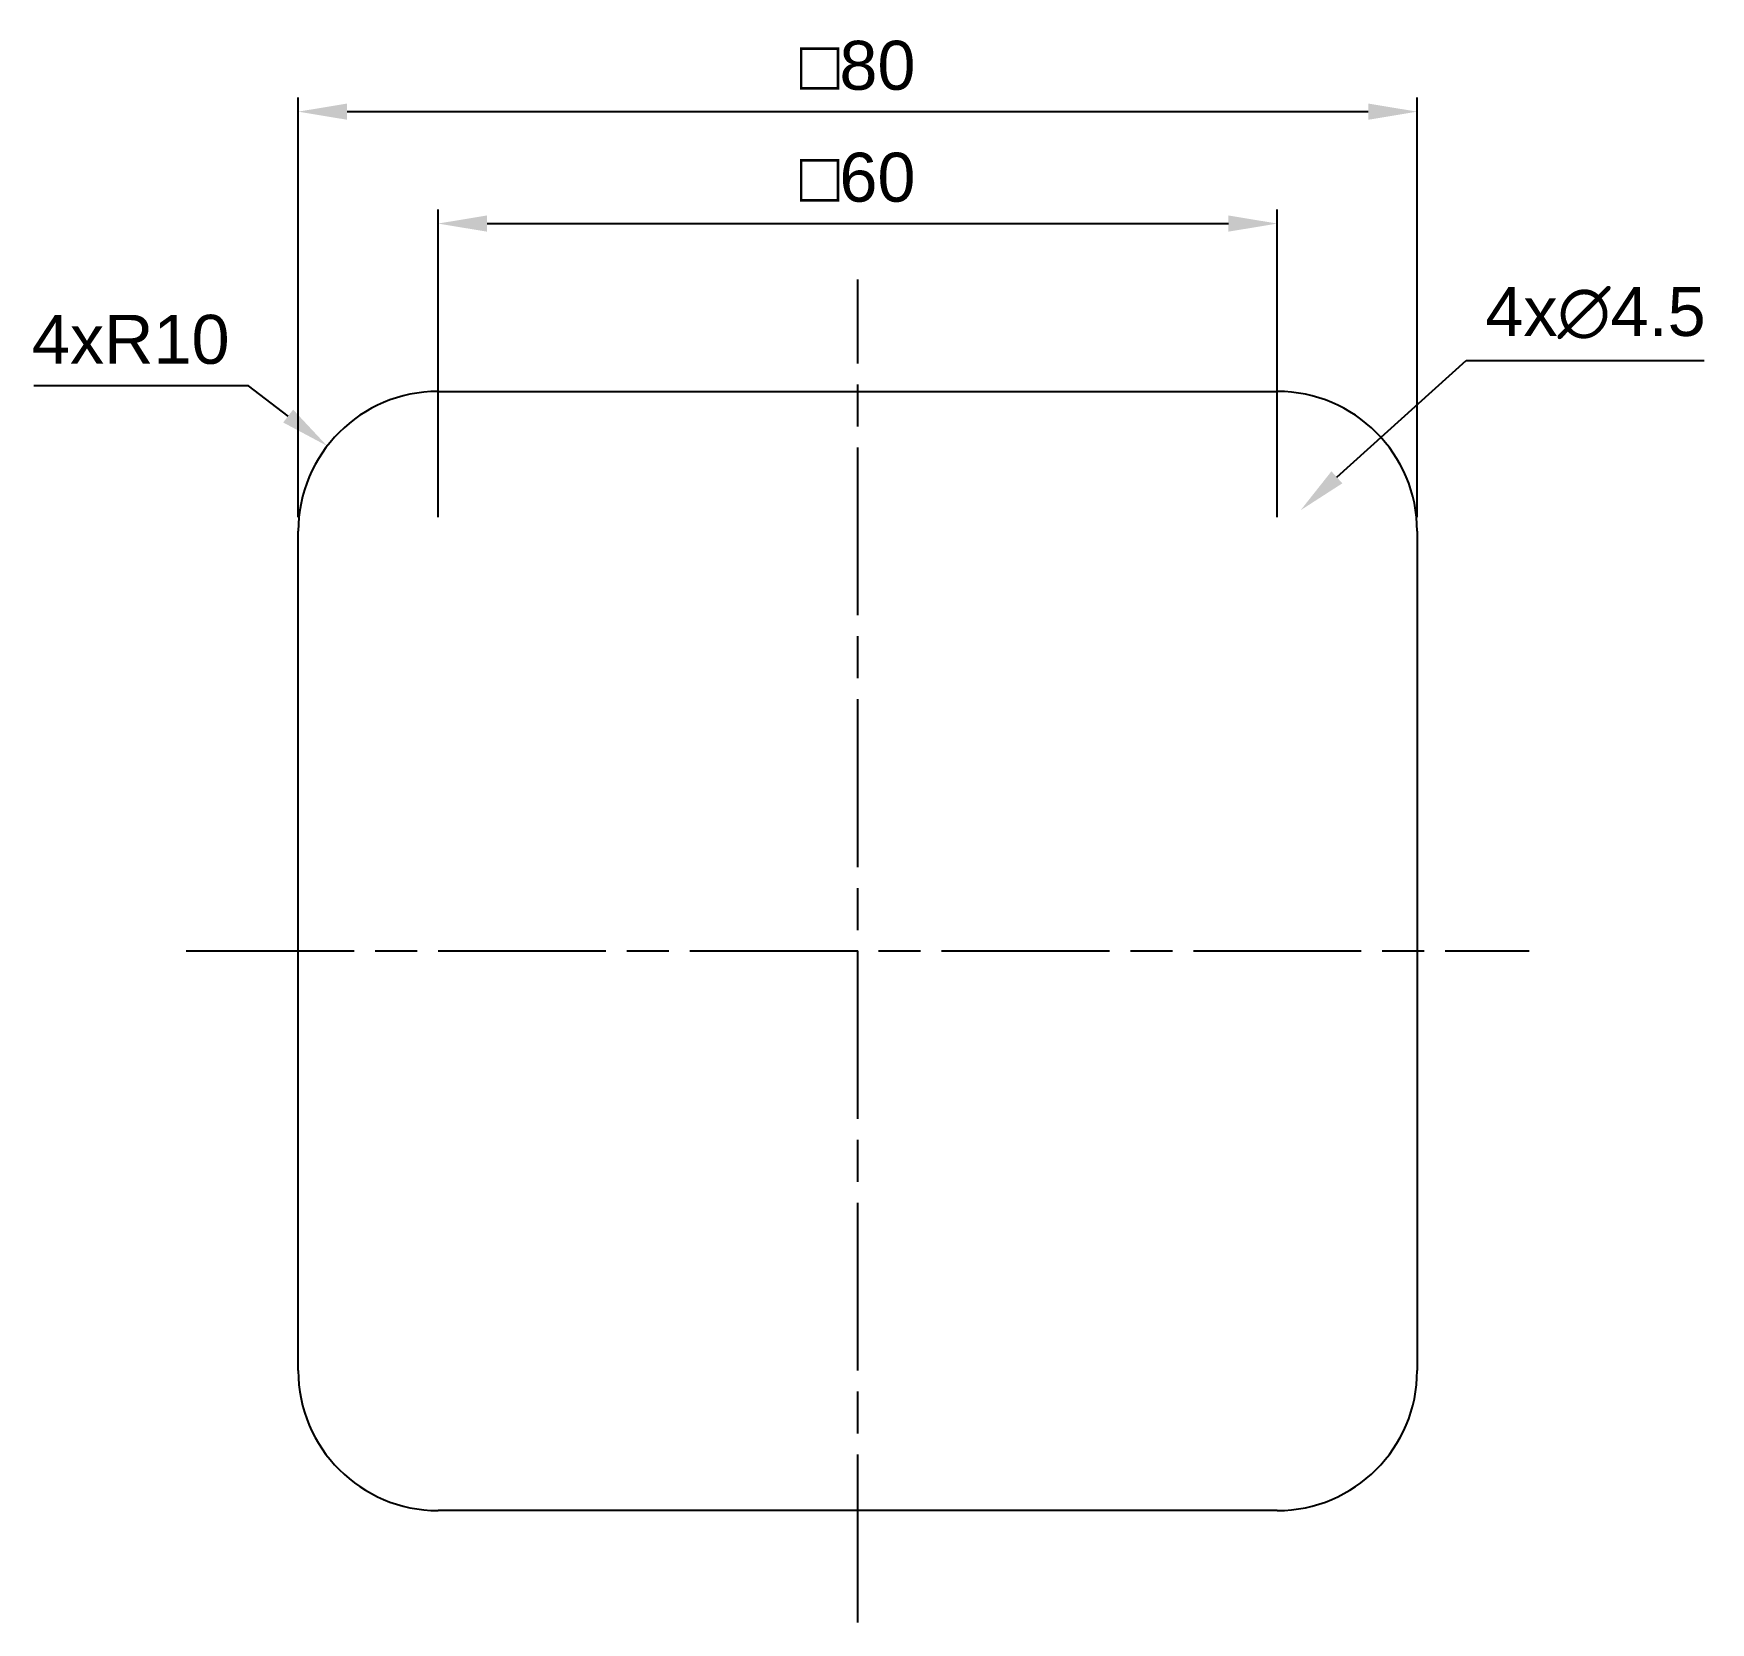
# Model space of a CAD drawing. Header units: millimetres. Extents: x -19 to 101, y -8 to 106.
import ezdxf

# ---------------------------------------------------------------- set-up
doc = ezdxf.new("R2010")
doc.units = ezdxf.units.MM
doc.linetypes.add('AM_ISO08W050', pattern=[18, 12, -1.5, 3, -1.5])
doc.layers.add('AM_5', color=3, linetype='Continuous', lineweight=25)
doc.layers.add('AM_7', color=4, linetype='AM_ISO08W050', lineweight=25)
doc.styles.get("Standard").update_dxf_attribs({"font": 'arial.ttf'})
doc.dimstyles.new('AM_ISO$0', dxfattribs={"dimtxt": 3.5, "dimasz": 3.5, "dimexe": 1, "dimexo": 1, "dimgap": 1.5, "dimtad": 1, "dimdsep": 46, "dimtxsty": 'Standard', "dimcen": 0, "dimclrd": 256, "dimclre": 256, "dimclrt": 2, "dimadec": 0, "dimazin": 2, "dimtp": 0.1, "dimtm": 0.1, "dimtfac": 0.71, "dimtdec": 3, "dimtmove": 0, "dimatfit": 3, "dimfxl": 1, "dimlwd": -1, "dimlwe": -1, "dimarcsym": 1})
doc.dimstyles.new('AM_ISO$3', dxfattribs={"dimtxt": 3.5, "dimasz": 3.5, "dimexe": 1, "dimexo": 1, "dimgap": 1.5, "dimtad": 1, "dimtoh": 1, "dimdsep": 46, "dimtxsty": 'Standard', "dimcen": 0, "dimclrd": 256, "dimclre": 256, "dimclrt": 2, "dimadec": 0, "dimazin": 2, "dimtp": 0.1, "dimtm": 0.1, "dimtfac": 0.71, "dimtdec": 3, "dimtofl": 0, "dimtmove": 0, "dimatfit": 0, "dimfxl": 1, "dimlwd": -1, "dimlwe": -1, "dimarcsym": 1})
doc.dimstyles.new('AM_ISO$4', dxfattribs={"dimtxt": 3.5, "dimasz": 3.5, "dimexe": 1, "dimexo": 1, "dimgap": 1.5, "dimtad": 1, "dimtoh": 1, "dimdsep": 46, "dimtxsty": 'Standard', "dimcen": 0, "dimclrd": 256, "dimclre": 256, "dimclrt": 2, "dimadec": 0, "dimazin": 2, "dimtp": 0.1, "dimtm": 0.1, "dimtfac": 0.71, "dimtdec": 3, "dimtofl": 0, "dimtmove": 0, "dimatfit": 0, "dimfxl": 1, "dimlwd": -1, "dimlwe": -1, "dimarcsym": 1})

# ---------------------------------------------------------------- blocks, each defined once
blk = doc.blocks.new('*D3')
at = {"layer": 'AM_5', "linetype": 'ByBlock', "transparency": 16777216}
for p, q in [((10, 71), (10, 93)), ((70, 71), (70, 93)), ((13.5, 92), (66.5, 92))]:
    blk.add_line(p, q, dxfattribs=at)
at = {"layer": 'AM_5', "transparency": 16777216}
for points in [[(13.5, 92.58), (13.5, 91.42), (10, 92)], [(66.5, 92.58), (66.5, 91.42), (70, 92)]]:
    blk.add_solid(points, dxfattribs=at)
at = {"layer": 'Defpoints', "color": 0, "transparency": 16777216}
for p in [(70, 92), (10, 70), (70, 70)]:
    blk.add_point(p, dxfattribs=at)
at = {"layer": 'AM_5', "color": 2, "transparency": 16777216, "insert": (40, 95.29), "char_height": 3.5, "attachment_point": 5}
blk.add_mtext('{\\Famgdt|c0;o}60', dxfattribs=at)
blk = doc.blocks.new('*D4')
at = {"layer": 'AM_5', "linetype": 'ByBlock', "transparency": 16777216}
for p, q in [((0, 71), (0, 101)), ((80, 71), (80, 101)), ((3.5, 100), (76.5, 100))]:
    blk.add_line(p, q, dxfattribs=at)
at = {"layer": 'AM_5', "transparency": 16777216}
for points in [[(3.5, 100.58), (3.5, 99.42), (0, 100)], [(76.5, 100.58), (76.5, 99.42), (80, 100)]]:
    blk.add_solid(points, dxfattribs=at)
at = {"layer": 'Defpoints', "color": 0, "transparency": 16777216}
for p in [(80, 100), (0, 70), (80, 70)]:
    blk.add_point(p, dxfattribs=at)
at = {"layer": 'AM_5', "color": 2, "transparency": 16777216, "insert": (40, 103.29), "char_height": 3.5, "attachment_point": 5}
blk.add_mtext('{\\Famgdt|c0;o}80', dxfattribs=at)
blk = doc.blocks.new('*D5')
at = {"layer": 'AM_5', "linetype": 'ByBlock', "transparency": 16777216}
for p, q in [((-3.55, 80.41), (-18.89, 80.41)), ((-0.72, 78.24), (-3.55, 80.41))]:
    blk.add_line(p, q, dxfattribs=at)
at = {"layer": 'AM_5', "transparency": 16777216}
blk.add_solid([(-0.36, 78.7), (-1.07, 77.78), (2.06, 76.11)], dxfattribs=at)
at = {"layer": 'Defpoints', "color": 0, "transparency": 16777216}
for p in [(2.06, 76.11), (10, 70.03)]:
    blk.add_point(p, dxfattribs=at)
at = {"layer": 'AM_5', "color": 2, "transparency": 16777216, "insert": (-11.97, 83.7), "char_height": 3.5, "attachment_point": 5}
blk.add_mtext('4xR10', dxfattribs=at)
blk = doc.blocks.new('*D6')
at = {"layer": 'AM_5', "linetype": 'ByBlock', "transparency": 16777216}
for p, q in [((74.26, 73.86), (83.5, 82.22)), ((83.5, 82.22), (100.51, 82.22))]:
    blk.add_line(p, q, dxfattribs=at)
at = {"layer": 'AM_5', "transparency": 16777216}
blk.add_solid([(73.87, 74.29), (74.65, 73.43), (71.67, 71.51)], dxfattribs=at)
at = {"layer": 'Defpoints', "color": 0, "transparency": 16777216}
for p in [(71.67, 71.51), (68.33, 68.49)]:
    blk.add_point(p, dxfattribs=at)
at = {"layer": 'AM_5', "color": 2, "transparency": 16777216, "insert": (92.75, 85.6), "char_height": 3.5, "attachment_point": 5}
blk.add_mtext('4x∅4.5', dxfattribs=at)

msp = doc.modelspace()

# ---------------------------------------------------------------- linework, layer by layer
for p, q in [((10, 80), (70, 80)), ((0, 10), (0, 70)), ((80, 70), (80, 10)), ((70, 0), (10, 0))]:
    msp.add_line(p, q)
for centre, start, end in [((10, 70), 90, 180), ((70, 70), 0, 90), ((10, 10), 180, 270), ((70, 10), 270, 0)]:
    msp.add_arc(centre, 10, start, end)
at = {"layer": 'AM_7'}
for p, q in [((40, -8), (40, 88)), ((-8, 40), (88, 40))]:
    msp.add_line(p, q, dxfattribs=at)

# ---------------------------------------------------------------- dimensions: what is measured, and where the dimension line sits
at = {"layer": 'AM_5'}
for base, p1, p2, picture, middle in [((80, 100), (0, 70), (80, 70), '*D4', (40, 103.287)), ((70, 92), (10, 70), (70, 70), '*D3', (40, 95.287))]:
    dim = msp.add_linear_dim(base=base, p1=p1, p2=p2, dimstyle='AM_ISO$0', override={"dimpost": '{\\Famgdt|c0;o}<>'}, dxfattribs=at)
    dim.commit()
    dim.dimension.update_dxf_attribs({"geometry": picture, "text_midpoint": middle})
dim = msp.add_diameter_dim_2p(p1=(68.332, 68.49), p2=(71.668, 71.51), text='4x<>', dimstyle='AM_ISO$3', dxfattribs=at)
dim.commit()
dim.dimension.update_dxf_attribs({"geometry": '*D6', "text_midpoint": (92.753, 82.22), "dimtype": 163})
dim = msp.add_radius_dim(center=(10, 70.03), mpoint=(2.063, 76.113), text='4x<>', dimstyle='AM_ISO$4', dxfattribs=at)
dim.commit()
dim.dimension.update_dxf_attribs({"geometry": '*D5', "text_midpoint": (-11.966, 80.412), "dimtype": 164})

doc.saveas('drawing.dxf')
